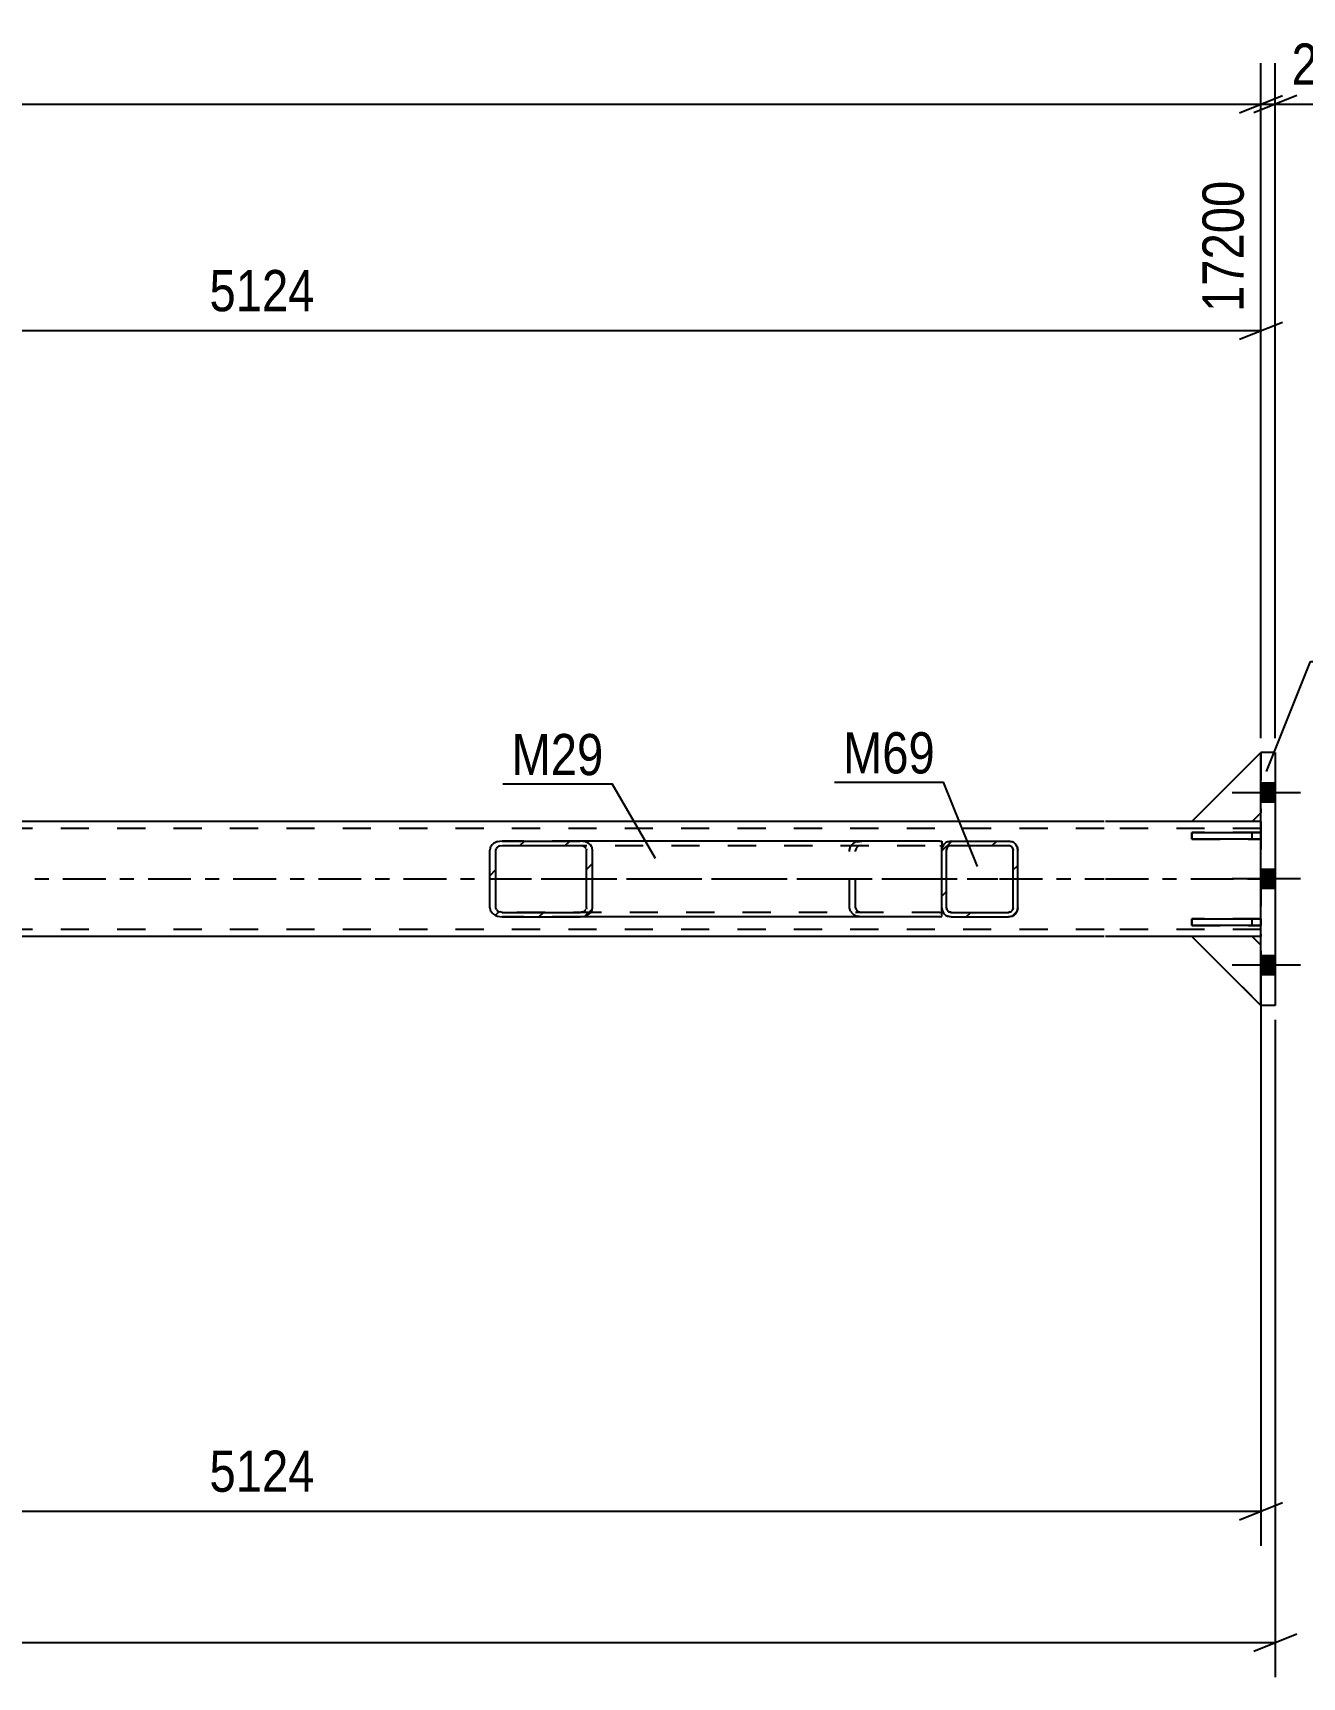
# Model space of a CAD drawing. Header units: millimetres. Extents: x -81 to 760, y -449 to 145.
# Drawn here: x 499.7 to 587.9, y -306.1 to -191.8 of the extents above; entities that cross this region are included whole.
import ezdxf

# ---------------------------------------------------------------- set-up
doc = ezdxf.new("R2010")
doc.units = ezdxf.units.MM
doc.linetypes.add('DXK_LINE_DOT2', pattern=[3.9198, 1.9599, -1.9599])
doc.linetypes.add('DXK_LINE_DOT3', pattern=[5.9187, 2.979, -0.9799, 0.9799, -0.9799])
doc.styles.add('Arial Narrow', font='ARIALN.TTF', dxfattribs={"height": 0.2})

# ---------------------------------------------------------------- blocks, each defined once
blk = doc.blocks.new('Part-389626899-48570 - 48534')
at = {"color": 7, "linetype": 'DXK_LINE_DOT2'}
for p, q in [((580.26, -246.6), (585.06, -241.8)), ((585.06, -241.8), (585.06, -246)), ((584.46, -246.6), (580.26, -246.6)), ((585.06, -246), (584.46, -246.6))]:
    blk.add_line(p, q, dxfattribs=at)
blk = doc.blocks.new('Part-389626899-48543 - 48534')
at = {"linetype": 'Continuous'}
h = blk.add_hatch(dxfattribs=at)
h.set_pattern_fill('', scale=0.7, style=0, pattern_type=0)
h.set_pattern_definition([(45, (567.7674, -253.1882), (-1.57154, 1.57154), [])])
h.paths.add_polyline_path([(567.52, -253.24), (567.77, -253.19), (567.97, -253.05), (568.11, -252.84), (568.16, -252.6), (568.16, -248.6), (568.11, -248.35), (567.97, -248.14), (567.77, -248.01), (567.52, -247.96), (563.52, -247.96), (563.28, -248.01), (563.07, -248.14), (562.93, -248.35), (562.88, -248.6), (562.88, -252.6), (562.93, -252.84), (563.07, -253.05), (563.28, -253.19), (563.52, -253.24)])
h.paths.add_polyline_path([(563.4, -252.89), (563.3, -252.82), (563.23, -252.72), (563.2, -252.6), (563.2, -248.6), (563.23, -248.47), (563.3, -248.37), (563.4, -248.3), (563.52, -248.28), (567.52, -248.28), (567.64, -248.3), (567.75, -248.37), (567.82, -248.47), (567.84, -248.6), (567.84, -252.6), (567.82, -252.72), (567.75, -252.82), (567.64, -252.89), (567.52, -252.92), (563.52, -252.92)])
at = {"color": 7, "linetype": 'DXK_LINE_DOT2'}
for p, q in [((563.28, -248.01), (563.52, -247.96)), ((563.52, -247.96), (567.52, -247.96)), ((567.52, -247.96), (567.77, -248.01)), ((562.88, -248.6), (562.93, -248.35)), ((562.88, -252.6), (562.88, -248.6)), ((563.23, -248.47), (563.2, -248.6)), ((563.2, -252.6), (563.2, -248.6)), ((563.52, -248.28), (563.4, -248.3)), ((563.52, -248.28), (567.52, -248.28)), ((567.64, -248.3), (567.52, -248.28)), ((567.84, -248.6), (567.82, -248.47)), ((567.84, -252.6), (567.84, -248.6)), ((568.11, -248.35), (568.16, -248.6)), ((568.16, -252.6), (568.16, -248.6)), ((562.93, -252.84), (562.88, -252.6)), ((563.2, -252.6), (563.23, -252.72)), ((567.82, -252.72), (567.84, -252.6)), ((568.16, -252.6), (568.11, -252.84)), ((563.52, -253.24), (563.28, -253.19)), ((563.4, -252.89), (563.52, -252.92)), ((563.52, -252.92), (567.52, -252.92)), ((563.52, -253.24), (567.52, -253.24)), ((567.52, -252.92), (567.64, -252.89)), ((567.77, -253.19), (567.52, -253.24))]:
    blk.add_line(p, q, dxfattribs=at)
at = {"color": 2, "linetype": 'Continuous'}
for p, q in [((563.52, -247.96), (563.28, -248.01)), ((563.52, -247.96), (567.52, -247.96)), ((567.77, -248.01), (567.52, -247.96)), ((562.93, -248.35), (562.88, -248.6)), ((562.88, -252.6), (562.88, -248.6)), ((563.2, -248.6), (563.23, -248.47)), ((563.2, -252.6), (563.2, -248.6)), ((563.4, -248.3), (563.52, -248.28)), ((563.52, -248.28), (567.52, -248.28)), ((567.52, -248.28), (567.64, -248.3)), ((567.82, -248.47), (567.84, -248.6)), ((567.84, -252.6), (567.84, -248.6)), ((568.16, -248.6), (568.11, -248.35)), ((568.16, -252.6), (568.16, -248.6)), ((562.88, -252.6), (562.93, -252.84)), ((563.23, -252.72), (563.2, -252.6)), ((567.84, -252.6), (567.82, -252.72)), ((568.11, -252.84), (568.16, -252.6)), ((563.28, -253.19), (563.52, -253.24)), ((563.52, -252.92), (563.4, -252.89)), ((563.52, -252.92), (567.52, -252.92)), ((563.52, -253.24), (567.52, -253.24)), ((567.64, -252.89), (567.52, -252.92)), ((567.52, -253.24), (567.77, -253.19))]:
    blk.add_line(p, q, dxfattribs=at)
at = {"color": 7, "linetype": 'DXK_LINE_DOT2'}
for centre, radius, start, end in [((563.52, -248.6), 0.64, 112.5, 157.5), ((567.52, -248.6), 0.64, 22.5, 67.5), ((563.52, -248.6), 0.32, 112.5, 157.5), ((567.52, -248.6), 0.32, 22.5, 67.5), ((563.52, -252.6), 0.64, 202.5, 247.5), ((563.52, -252.6), 0.32, 202.5, 247.5), ((567.52, -252.6), 0.32, 292.5, 337.5), ((567.52, -252.6), 0.64, 292.5, 337.5)]:
    blk.add_arc(centre, radius, start, end, dxfattribs=at)
at = {"color": 2, "linetype": 'Continuous'}
for centre, radius, start, end in [((563.52, -248.6), 0.64, 112.5, 157.5), ((567.52, -248.6), 0.64, 22.5, 67.5), ((563.52, -248.6), 0.32, 112.5, 157.5), ((567.52, -248.6), 0.32, 22.5, 67.5), ((563.52, -252.6), 0.64, 202.5, 247.5), ((563.52, -252.6), 0.32, 202.5, 247.5), ((567.52, -252.6), 0.32, 292.5, 337.5), ((567.52, -252.6), 0.64, 292.5, 337.5)]:
    blk.add_arc(centre, radius, start, end, dxfattribs=at)
blk = doc.blocks.new('Part-389626899-48549 - 48534')
at = {"linetype": 'Continuous'}
h = blk.add_hatch(dxfattribs=at)
h.set_pattern_fill('', scale=0.7, style=0, pattern_type=0)
h.set_pattern_definition([(45, (538.0772, -253.1882), (-1.57154, 1.57154), [])])
h.paths.add_polyline_path([(537.75, -253.24), (538.08, -253.19), (538.36, -253.05), (538.55, -252.84), (538.61, -252.6), (538.61, -248.6), (538.55, -248.35), (538.36, -248.14), (538.08, -248.01), (537.75, -247.96), (532.33, -247.96), (531.99, -248.01), (531.71, -248.14), (531.52, -248.35), (531.46, -248.6), (531.46, -252.6), (531.52, -252.84), (531.71, -253.05), (531.99, -253.19), (532.33, -253.24)])
h.paths.add_polyline_path([(532.16, -252.89), (532.02, -252.82), (531.92, -252.72), (531.89, -252.6), (531.89, -248.6), (531.92, -248.47), (532.02, -248.37), (532.16, -248.3), (532.33, -248.28), (537.75, -248.28), (537.91, -248.3), (538.05, -248.37), (538.15, -248.47), (538.18, -248.6), (538.18, -252.6), (538.15, -252.72), (538.05, -252.82), (537.91, -252.89), (537.75, -252.92), (532.33, -252.92)])
at = {"color": 2, "linetype": 'Continuous'}
for p, q in [((532.33, -247.96), (531.99, -248.01)), ((532.33, -247.96), (537.75, -247.96)), ((562.75, -247.96), (537.75, -247.96)), ((538.08, -248.01), (537.75, -247.96)), ((562.75, -247.96), (562.88, -247.98)), ((562.88, -247.98), (562.88, -248.01)), ((562.88, -248.01), (562.88, -248.14)), ((531.52, -248.35), (531.46, -248.6)), ((531.46, -252.6), (531.46, -248.6)), ((531.89, -248.6), (531.92, -248.47)), ((531.89, -252.6), (531.89, -248.6)), ((532.16, -248.3), (532.33, -248.28)), ((532.33, -248.28), (537.75, -248.28)), ((537.75, -248.28), (537.91, -248.3)), ((538.15, -248.47), (538.18, -248.6)), ((538.18, -252.6), (538.18, -248.6)), ((538.61, -248.6), (538.55, -248.35)), ((538.61, -252.6), (538.61, -248.6)), ((562.88, -248.14), (562.88, -248.6)), ((531.46, -252.6), (531.52, -252.84)), ((531.92, -252.72), (531.89, -252.6)), ((538.18, -252.6), (538.15, -252.72)), ((538.55, -252.84), (538.61, -252.6)), ((562.88, -253.22), (562.88, -252.6)), ((531.99, -253.19), (532.33, -253.24)), ((532.33, -252.92), (532.16, -252.89)), ((532.33, -252.92), (537.75, -252.92)), ((532.33, -253.24), (537.75, -253.24)), ((537.91, -252.89), (537.75, -252.92)), ((537.75, -253.24), (538.08, -253.19)), ((562.75, -253.24), (537.75, -253.24)), ((562.75, -253.24), (562.88, -253.22))]:
    blk.add_line(p, q, dxfattribs=at)
at = {"color": 7, "linetype": 'DXK_LINE_DOT2'}
for p, q in [((537.75, -247.96), (532.33, -247.96)), ((556.99, -248.01), (557.33, -247.96)), ((562.88, -247.98), (562.88, -247.98)), ((532.33, -248.28), (562.75, -248.28)), ((556.46, -248.6), (556.53, -248.35)), ((556.46, -252.6), (556.46, -248.6)), ((556.93, -248.47), (556.89, -248.6)), ((556.89, -252.6), (556.89, -248.6)), ((557.33, -248.28), (557.16, -248.3)), ((562.75, -248.28), (562.88, -248.3)), ((562.88, -248.14), (562.88, -248.3)), ((562.88, -252.6), (562.88, -248.35)), ((556.53, -252.84), (556.46, -252.6)), ((556.89, -252.6), (556.93, -252.72)), ((562.75, -252.92), (532.33, -252.92)), ((537.75, -253.24), (532.33, -253.24)), ((557.33, -253.24), (556.99, -253.19)), ((557.16, -252.89), (557.33, -252.92)), ((562.75, -252.92), (562.88, -252.9))]:
    blk.add_line(p, q, dxfattribs=at)
at = {"color": 7, "linetype": 'DXK_LINE_DOT3'}
blk.add_line((535.04, -250.6), (566.78, -250.6), dxfattribs=at)
at = {"color": 2, "linetype": 'Continuous'}
for centre, radius, start, end in [((532.2, -248.77), 0.792, 104.8339, 148.022), ((537.87, -248.77), 0.792, 31.978, 75.1661), ((532.26, -248.68), 0.396, 104.8339, 148.022), ((537.81, -248.68), 0.396, 31.978, 75.1661), ((532.2, -252.42), 0.792, 211.978, 255.1661), ((532.26, -252.51), 0.396, 211.978, 255.1661), ((537.81, -252.51), 0.396, 284.8339, 328.022), ((537.87, -252.42), 0.792, 284.8339, 328.022)]:
    blk.add_arc(centre, radius, start, end, dxfattribs=at)
at = {"color": 7, "linetype": 'DXK_LINE_DOT2'}
for centre, radius, start, end in [((557.2, -248.77), 0.792, 104.8339, 148.022), ((557.26, -248.68), 0.396, 104.8339, 148.022), ((557.2, -252.42), 0.792, 211.978, 255.1661), ((557.26, -252.51), 0.396, 211.978, 255.1661)]:
    blk.add_arc(centre, radius, start, end, dxfattribs=at)
blk = doc.blocks.new('Part-389626899-48550 - 48534')
at = {"color": 2, "linetype": 'Continuous'}
for p, q in [((574.16, -246.6), (-32.01, -246.6)), ((580.26, -246.6), (574.26, -246.6)), ((585.06, -246.6), (584.46, -246.6)), ((574.16, -254.6), (-32.01, -254.6)), ((580.26, -254.6), (574.26, -254.6)), ((585.06, -254.6), (584.46, -254.6))]:
    blk.add_line(p, q, dxfattribs=at)
at = {"color": 7, "linetype": 'DXK_LINE_DOT2'}
for p, q in [((584.46, -246.6), (580.26, -246.6)), ((585.06, -246.6), (585.06, -254.6)), ((574.16, -247.08), (-36.81, -247.08)), ((585.06, -247.08), (574.26, -247.08)), ((574.16, -254.12), (-36.81, -254.12)), ((585.06, -254.12), (574.26, -254.12)), ((584.46, -254.6), (580.26, -254.6))]:
    blk.add_line(p, q, dxfattribs=at)
at = {"color": 7, "linetype": 'DXK_LINE_DOT3'}
for p, q in [((-36.81, -250.6), (574.16, -250.6)), ((574.26, -250.6), (585.06, -250.6))]:
    blk.add_line(p, q, dxfattribs=at)
blk = doc.blocks.new('Part-389626899-48555 - 48534')
at = {"color": 2, "linetype": 'Continuous'}
for p, q in [((585.06, -259.4), (585.06, -241.8)), ((586.06, -241.8), (585.06, -241.8)), ((586.06, -241.8), (586.06, -259.4)), ((586.06, -259.4), (585.06, -259.4))]:
    blk.add_line(p, q, dxfattribs=at)
blk = doc.blocks.new('Part-389626899-48565 - 48534')
at = {"color": 7, "linetype": 'DXK_LINE_DOT2'}
for p, q in [((584.46, -254.6), (580.26, -254.6)), ((580.26, -254.6), (585.06, -259.4)), ((585.06, -255.2), (584.46, -254.6)), ((585.06, -259.4), (585.06, -255.2))]:
    blk.add_line(p, q, dxfattribs=at)
blk = doc.blocks.new('Part-389626899-48566 - 48534')
at = {"color": 2, "linetype": 'Continuous'}
for p, q in [((584.46, -254.6), (580.26, -254.6)), ((580.26, -254.6), (585.06, -259.4)), ((585.06, -255.2), (584.46, -254.6))]:
    blk.add_line(p, q, dxfattribs=at)
at = {"color": 7, "linetype": 'DXK_LINE_DOT2'}
blk.add_line((585.06, -259.4), (585.06, -255.2), dxfattribs=at)
blk = doc.blocks.new('Part-389626899-48567 - 48534')
at = {"color": 7, "linetype": 'DXK_LINE_DOT2'}
for p, q in [((584.46, -254.6), (580.26, -254.6)), ((580.26, -254.6), (585.06, -259.4)), ((585.06, -255.2), (584.46, -254.6)), ((585.06, -259.4), (585.06, -255.2))]:
    blk.add_line(p, q, dxfattribs=at)
blk = doc.blocks.new('Part-389626899-48568 - 48534')
at = {"color": 7, "linetype": 'DXK_LINE_DOT2'}
for p, q in [((580.26, -246.6), (585.06, -241.8)), ((585.06, -241.8), (585.06, -246)), ((584.46, -246.6), (580.26, -246.6)), ((585.06, -246), (584.46, -246.6))]:
    blk.add_line(p, q, dxfattribs=at)
blk = doc.blocks.new('Part-389626899-48569 - 48534')
at = {"color": 2, "linetype": 'Continuous'}
for p, q in [((580.26, -246.6), (585.06, -241.8)), ((584.46, -246.6), (580.26, -246.6)), ((585.06, -246), (584.46, -246.6))]:
    blk.add_line(p, q, dxfattribs=at)
at = {"color": 7, "linetype": 'DXK_LINE_DOT2'}
blk.add_line((585.06, -246), (585.06, -241.8), dxfattribs=at)
blk = doc.blocks.new('Bolt-389626899-48710 - 48534')
at = {"linetype": 'Continuous'}
for points in [[(585.06, -243.94), (585.06, -245.26), (586.06, -245.26), (586.06, -243.94)], [(585.06, -243.94), (585.06, -245.26), (586.06, -245.26), (586.06, -243.94)], [(585.06, -243.94), (585.06, -245.26), (586.06, -245.26), (586.06, -243.94)], [(585.06, -243.94), (585.06, -245.26), (586.06, -245.26), (586.06, -243.94)], [(585.06, -249.94), (585.06, -251.26), (586.06, -251.26), (586.06, -249.94)], [(585.06, -249.94), (585.06, -251.26), (586.06, -251.26), (586.06, -249.94)], [(585.06, -255.94), (585.06, -257.26), (586.06, -257.26), (586.06, -255.94)], [(585.06, -255.94), (585.06, -257.26), (586.06, -257.26), (586.06, -255.94)], [(585.06, -255.94), (585.06, -257.26), (586.06, -257.26), (586.06, -255.94)], [(585.06, -255.94), (585.06, -257.26), (586.06, -257.26), (586.06, -255.94)]]:
    blk.add_hatch(color=1, dxfattribs=at).paths.add_polyline_path(points)
at = {"color": 1, "linetype": 'Continuous'}
for p, q in [((587.82, -244.6), (583.06, -244.6)), ((587.82, -244.6), (583.06, -244.6)), ((587.82, -244.6), (583.06, -244.6)), ((587.82, -244.6), (583.06, -244.6)), ((586.06, -243.94), (585.06, -243.94)), ((586.06, -243.94), (585.06, -243.94)), ((586.06, -243.94), (585.06, -243.94)), ((586.06, -243.94), (585.06, -243.94)), ((586.06, -245.26), (585.06, -245.26)), ((586.06, -245.26), (585.06, -245.26)), ((586.06, -245.26), (585.06, -245.26)), ((586.06, -245.26), (585.06, -245.26)), ((586.06, -249.94), (585.06, -249.94)), ((586.06, -249.94), (585.06, -249.94)), ((587.82, -250.6), (583.06, -250.6)), ((587.82, -250.6), (583.06, -250.6)), ((586.06, -251.26), (585.06, -251.26)), ((586.06, -251.26), (585.06, -251.26)), ((586.06, -255.94), (585.06, -255.94)), ((586.06, -255.94), (585.06, -255.94)), ((586.06, -255.94), (585.06, -255.94)), ((586.06, -255.94), (585.06, -255.94)), ((587.82, -256.6), (583.06, -256.6)), ((587.82, -256.6), (583.06, -256.6)), ((587.82, -256.6), (583.06, -256.6)), ((587.82, -256.6), (583.06, -256.6)), ((586.06, -257.26), (585.06, -257.26)), ((586.06, -257.26), (585.06, -257.26)), ((586.06, -257.26), (585.06, -257.26)), ((586.06, -257.26), (585.06, -257.26))]:
    blk.add_line(p, q, dxfattribs=at)
blk = doc.blocks.new('Part-389626899-48571 - 48534')
at = {"color": 7, "linetype": 'DXK_LINE_DOT2'}
for p, q in [((585.06, -247.36), (580.26, -247.36)), ((580.26, -247.36), (580.26, -247.84)), ((580.26, -247.84), (585.06, -247.84)), ((584.46, -247.84), (584.46, -247.36)), ((585.06, -247.84), (585.06, -247.36))]:
    blk.add_line(p, q, dxfattribs=at)
blk = doc.blocks.new('Part-389626899-48572 - 48534')
at = {"color": 7, "linetype": 'DXK_LINE_DOT2'}
for p, q in [((585.06, -253.36), (580.26, -253.36)), ((580.26, -253.36), (580.26, -253.84)), ((584.46, -253.84), (584.46, -253.36)), ((585.06, -253.84), (585.06, -253.36)), ((580.26, -253.84), (585.06, -253.84))]:
    blk.add_line(p, q, dxfattribs=at)
blk = doc.blocks.new('Part-389626899-48573 - 48534')
at = {"color": 2, "linetype": 'Continuous'}
for p, q in [((580.26, -247.84), (580.26, -247.36)), ((580.26, -247.36), (585.06, -247.36)), ((585.06, -247.84), (580.26, -247.84)), ((585.06, -247.36), (585.06, -247.84))]:
    blk.add_line(p, q, dxfattribs=at)
at = {"color": 7, "linetype": 'DXK_LINE_DOT2'}
blk.add_line((584.46, -247.84), (584.46, -247.36), dxfattribs=at)
blk = doc.blocks.new('Part-389626899-48574 - 48534')
at = {"color": 2, "linetype": 'Continuous'}
for p, q in [((580.26, -253.84), (580.26, -253.36)), ((580.26, -253.36), (585.06, -253.36)), ((585.06, -253.36), (585.06, -253.84)), ((585.06, -253.84), (580.26, -253.84))]:
    blk.add_line(p, q, dxfattribs=at)
at = {"color": 7, "linetype": 'DXK_LINE_DOT2'}
blk.add_line((584.46, -253.84), (584.46, -253.36), dxfattribs=at)
blk = doc.blocks.new('StraightDimension-389626899-58138 - 48534')
at = {"color": 7, "linetype": 'Continuous'}
for p, q in [((446.21, -255.6), (446.21, -296.96)), ((585.06, -255.6), (585.06, -296.96)), ((447.71, -293.96), (444.71, -295.16)), ((446.21, -294.56), (585.06, -294.56)), ((583.56, -295.16), (586.56, -293.96))]:
    blk.add_line(p, q, dxfattribs=at)
at = {"color": 0}
blk.add_wipeout([(519.89, -293.81), (519.89, -289.61), (511.38, -289.61), (511.38, -293.81)], dxfattribs=at)
at = {"color": 3, "style": 'Arial Narrow'}
blk.add_text('5124', height=2.863, dxfattribs=at).set_placement((511.98, -293.21))
blk = doc.blocks.new('StraightDimension-389626899-58174 - 48534')
at = {"color": 7, "linetype": 'Continuous'}
for p, q in [((585.06, -240.8), (585.06, -193.87)), ((586.06, -240.8), (586.06, -193.87)), ((583.56, -197.32), (586.56, -196.12)), ((587.56, -196.12), (584.56, -197.32)), ((585.06, -196.72), (586.06, -196.72)), ((586.06, -196.72), (591.97, -196.72)), ((586.06, -196.72), (591.97, -196.72))]:
    blk.add_line(p, q, dxfattribs=at)
at = {"color": 0}
blk.add_wipeout([(591.44, -195.97), (591.44, -191.77), (586.59, -191.77), (586.59, -195.97)], dxfattribs=at)
at = {"color": 3, "style": 'Arial Narrow'}
blk.add_text('25', height=2.863, dxfattribs=at).set_placement((587.19, -195.37))
blk = doc.blocks.new('StraightDimension-389626899-58175 - 48534')
at = {"color": 7, "linetype": 'Continuous'}
for p, q in [((585.06, -240.8), (585.06, -193.87)), ((583.56, -197.32), (586.56, -196.12)), ((-36.81, -196.72), (585.06, -196.72))]:
    blk.add_line(p, q, dxfattribs=at)
blk = doc.blocks.new('StraightDimension-389626899-58241 - 48534')
at = {"color": 7, "linetype": 'Continuous'}
for p, q in [((586.06, -260.4), (586.06, -306.1)), ((-37.81, -303.7), (586.06, -303.7)), ((584.56, -304.3), (587.56, -303.1))]:
    blk.add_line(p, q, dxfattribs=at)
blk = doc.blocks.new('StraightDimension-389626899-66212 - 48534')
at = {"color": 7, "linetype": 'Continuous'}
for p, q in [((446.21, -234.48), (446.21, -202.03)), ((585.06, -240.8), (585.06, -202.03)), ((447.71, -211.87), (444.71, -213.07)), ((446.21, -212.47), (585.06, -212.47)), ((583.56, -213.07), (586.56, -211.87))]:
    blk.add_line(p, q, dxfattribs=at)
at = {"color": 0}
blk.add_wipeout([(519.89, -211.72), (519.89, -207.52), (511.38, -207.52), (511.38, -211.72)], dxfattribs=at)
at = {"color": 3, "style": 'Arial Narrow'}
blk.add_text('5124', height=2.863, dxfattribs=at).set_placement((511.98, -211.12))
at = {"color": 0, "linetype": 'Continuous'}
blk.add_wipeout([(584.46, -201.43), (580.26, -201.43), (580.26, -211.77), (584.46, -211.77)], dxfattribs=at)
at = {"color": 3, "linetype": 'Continuous', "style": 'Arial Narrow'}
blk.add_text('17200', height=2.863, rotation=90.0002, dxfattribs=at).set_placement((583.86, -211.17))
blk = doc.blocks.new('Mark-389626899-50146 - 48534')
at = {"color": 30, "linetype": 'Continuous'}
for p in [(555.41, -243.86), (565.35, -249.74)]:
    blk.add_line(p, (563, -243.86), dxfattribs=at)
at = {"color": 0}
blk.add_wipeout([(562.4, -243.26), (562.4, -240.26), (556.01, -240.26), (556.01, -243.26)], dxfattribs=at)
blk.add_wipeout([(562.4, -243.26), (562.4, -240.26), (556.01, -240.26), (556.01, -243.26)], dxfattribs=at)
at = {"color": 3, "style": 'Arial Narrow'}
blk.add_text('M69', height=2.863, dxfattribs=at).set_placement((556.01, -243.26))
blk = doc.blocks.new('Mark-389626899-50158 - 48534')
at = {"color": 30, "linetype": 'Continuous'}
for p in [(532.37, -243.98), (542.97, -249.18)]:
    blk.add_line(p, (539.97, -243.98), dxfattribs=at)
at = {"color": 0}
blk.add_wipeout([(539.37, -243.38), (539.37, -240.38), (532.97, -240.38), (532.97, -243.38)], dxfattribs=at)
blk.add_wipeout([(539.37, -243.38), (539.37, -240.38), (532.97, -240.38), (532.97, -243.38)], dxfattribs=at)
at = {"color": 3, "style": 'Arial Narrow'}
blk.add_text('M29', height=2.863, dxfattribs=at).set_placement((532.97, -243.38))
blk = doc.blocks.new('Mark-389626899-50164 - 48534')
at = {"color": 30, "linetype": 'Continuous'}
for p, q in [((585.44, -243.12), (588.51, -235.47)), ((588.51, -235.47), (595.92, -235.47))]:
    blk.add_line(p, q, dxfattribs=at)
at = {"color": 0}
blk.add_wipeout([(595.32, -234.87), (595.32, -231.87), (589.11, -231.87), (589.11, -234.87)], dxfattribs=at)
blk.add_wipeout([(595.32, -234.87), (595.32, -231.87), (589.11, -231.87), (589.11, -234.87)], dxfattribs=at)
at = {"color": 3, "style": 'Arial Narrow'}
blk.add_text('SP2', height=2.863, dxfattribs=at).set_placement((589.11, -234.87))

msp = doc.modelspace()

# ---------------------------------------------------------------- block references
for name in ['StraightDimension-389626899-58174 - 48534', 'Part-389626899-48570 - 48534', 'Part-389626899-48568 - 48534', 'Part-389626899-48569 - 48534', 'Part-389626899-48555 - 48534', 'Bolt-389626899-48710 - 48534', 'Part-389626899-48550 - 48534', 'Part-389626899-48549 - 48534', 'Part-389626899-48543 - 48534', 'Part-389626899-48571 - 48534', 'Part-389626899-48573 - 48534', 'Part-389626899-48572 - 48534', 'Part-389626899-48574 - 48534', 'Part-389626899-48565 - 48534', 'Part-389626899-48566 - 48534', 'Part-389626899-48567 - 48534']:
    msp.add_blockref(name, (0, 0))

# ---------------------------------------------------------------- next in the draw order: block references
for name in ['StraightDimension-389626899-58175 - 48534', 'StraightDimension-389626899-58138 - 48534']:
    msp.add_blockref(name, (0, 0))

# ---------------------------------------------------------------- next in the draw order: block references
for name in ['StraightDimension-389626899-66212 - 48534', 'StraightDimension-389626899-58241 - 48534']:
    msp.add_blockref(name, (0, 0))

# ---------------------------------------------------------------- next in the draw order: block references
for name in ['Mark-389626899-50164 - 48534', 'Mark-389626899-50158 - 48534', 'Mark-389626899-50146 - 48534']:
    msp.add_blockref(name, (0, 0))

doc.saveas('drawing.dxf')
